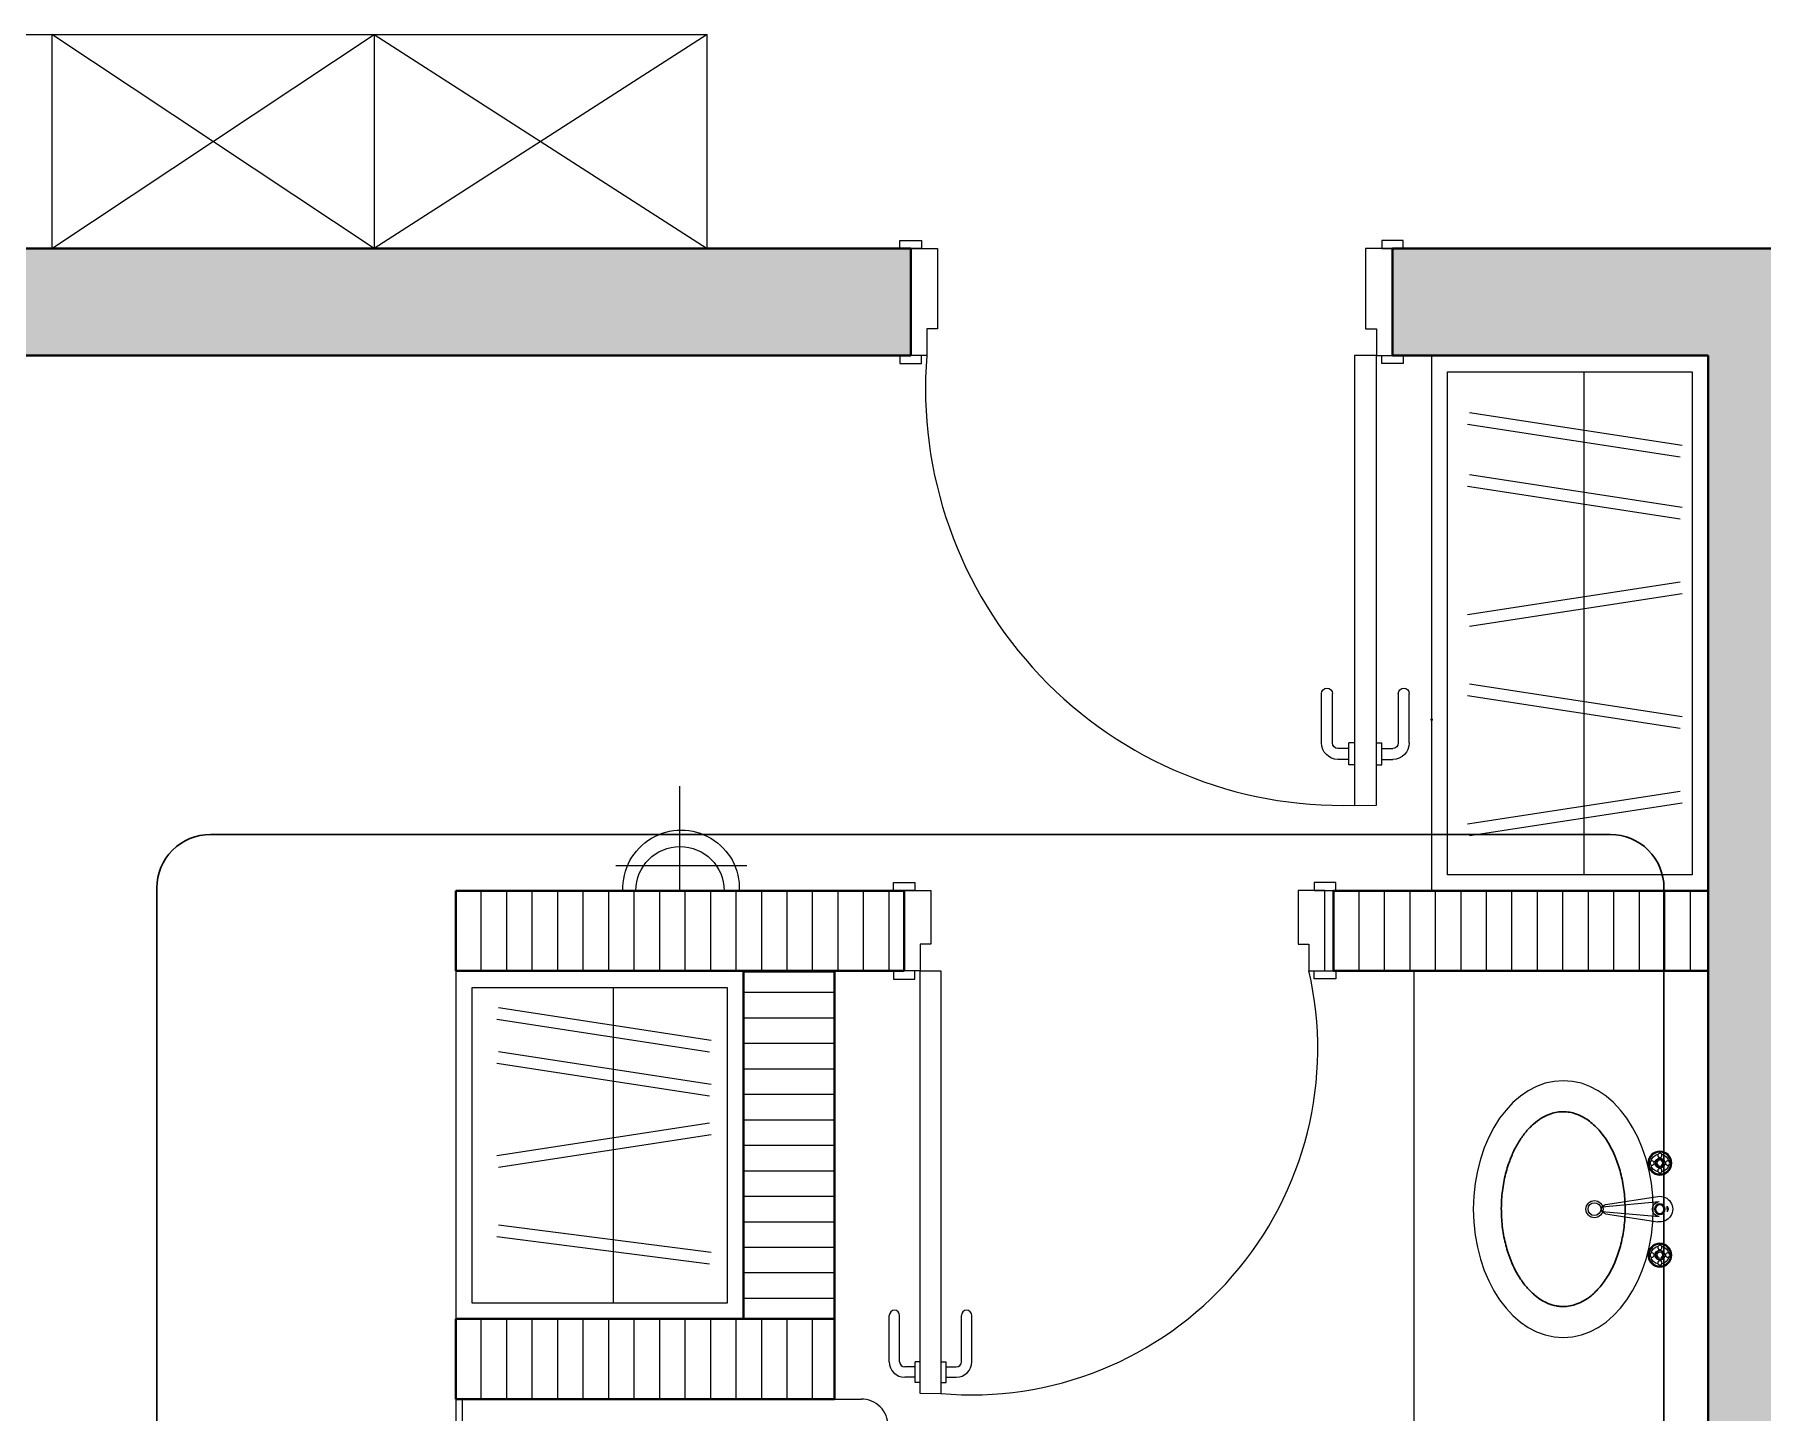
# Model space of a CAD drawing. Header units: millimetres. Extents: x -64529 to 3079702, y -28926 to 77119.
# Drawn here: x -31205 to -27977, y -23544 to -20969 of the extents above; entities that cross this region are included whole.
import ezdxf

# ---------------------------------------------------------------- set-up
doc = ezdxf.new("R2010")
doc.units = ezdxf.units.MM
doc.header["$LTSCALE"] = 10
for name, color, linetype, lineweight in [('1浅浅', 251, 'Continuous', 20), ('1灯位开关布线图', 1, 'Continuous', 30), ('1灯具', 2, 'Continuous', 30)]:
    doc.layers.add(name, color=color, linetype=linetype, lineweight=lineweight)
doc.layers.add('F', color=5, linetype='Continuous')
doc.layers.add('家具内线', color=8, linetype='Continuous')

# ---------------------------------------------------------------- blocks, each defined once
blk = doc.blocks.new('fewfwfew')
at = {"layer": '家具内线'}
for p, q in [((708264.2, 17846.2), (708245, 17846.2)), ((708264.2, 17855.9), (708264.2, 17817.3)), ((708273.9, 17855.9), (708264.2, 17855.9)), ((708312.4, 17855.9), (708322, 17855.9)), ((708322, 17855.9), (708322, 17817.3)), ((708322, 17846.2), (708341.3, 17846.2)), ((708216.1, 17817.3), (708216.1, 17730.6)), ((708235.3, 17817.3), (708235.3, 17730.6)), ((708264.2, 17826.9), (708245, 17826.9)), ((708273.9, 17817.3), (708264.2, 17817.3)), ((708312.4, 17817.3), (708322, 17817.3)), ((708322, 17826.9), (708341.3, 17826.9)), ((708351, 17817.3), (708351, 17730.6)), ((708370.2, 17817.3), (708370.2, 17730.6))]:
    blk.add_line(p, q, dxfattribs=at)
for centre, radius, start, end in [((708245, 17817.3), 28.9, 90, 180), ((708341.3, 17817.3), 28.9, 0, 90), ((708245, 17817.3), 9.63, 90, 180), ((708341.3, 17817.3), 9.63, 0, 90), ((708225.7, 17730.6), 9.63, 180, 0), ((708360.6, 17730.6), 9.63, 180, 0)]:
    blk.add_arc(centre, radius, start, end, dxfattribs=at)
blk = doc.blocks.new('20170410.13395023')
at = {"layer": 'F', "color": 2, "lineweight": 15}
for p, q in [((2.088, 0, 25.933), (2.088, 2.646, 25.933)), ((0.399, 0.628, 82.552), (3.71, 0.628, 82.552)), ((0, 0, 25.933), (4.301, 0, 25.933))]:
    blk.add_line(p, q, dxfattribs=at)
for centre, radius, start, end in [((2.059, 0.062, 25.933), 1.471, 357.57, 182.43), ((2.088, 0, 25.933), 1.117, 0, 180)]:
    blk.add_arc(centre, radius, start, end, dxfattribs=at)

msp = doc.modelspace()

# ---------------------------------------------------------------- hatches: boundary and pattern name
at = {"layer": '1浅浅'}
h = msp.add_hatch(color=251, dxfattribs=at)
h.dxf.hatch_style = 1
h.paths.add_polyline_path([(-35588, -25149.2), (-35338, -25149.2), (-35338, -25629.2), (-28078, -25629.2), (-28078, -21569.2), (-28078, -21369.2), (-27828, -21369.2), (-27828, -25879.2), (-35588, -25879.2)])
h = msp.add_hatch(color=251, dxfattribs=at)
h.dxf.hatch_style = 1
h.paths.add_polyline_path([(-35338, -21369.2), (-29568, -21369.2), (-29568, -21569.2), (-35338, -21569.2)])
h = msp.add_hatch(color=251, dxfattribs=at)
h.dxf.hatch_style = 1
h.paths.add_polyline_path([(-28668, -21369.2), (-28078, -21369.2), (-28078, -21569.2), (-28668, -21569.2)])
at = {"layer": '1浅浅', "lineweight": 0}
h = msp.add_hatch(dxfattribs=at)
h.set_pattern_fill('ANSI31', color=251, scale=15, angle=45, style=0)
h.set_pattern_definition([(90, (-30417.98, -22719.176), (-47.625, 0), [])])
h.paths.add_polyline_path([(-30418, -22569.2), (-29580.2, -22569.2), (-29580.2, -22719.2), (-30418, -22719.2)])
h = msp.add_hatch(dxfattribs=at)
h.set_pattern_fill('ANSI31', color=251, scale=15, angle=45, style=0)
h.set_pattern_definition([(90, (-28777.98, -22719.177), (-47.625, 0), [])])
h.paths.add_polyline_path([(-28778, -22569.2), (-28078, -22569.2), (-28078, -22719.2), (-28778, -22719.2)])
h = msp.add_hatch(dxfattribs=at)
h.set_pattern_fill('ANSI31', color=251, scale=15, angle=135, style=0)
h.set_pattern_definition([(180, (470399.9, -13234.08), (-4e-15, -47.625), [])])
h.paths.add_polyline_path([(-29880.2, -22720.5), (-29710.2, -22720.5), (-29710.2, -23369.2), (-29880.2, -23369.2)])
h = msp.add_hatch(dxfattribs=at)
h.set_pattern_fill('ANSI31', color=251, scale=15, angle=45, style=0)
h.set_pattern_definition([(90, (-30417.98, -23519.177), (-47.625, 0), [])])
h.paths.add_polyline_path([(-30418, -23369.2), (-29710.2, -23369.2), (-29710.2, -23519.2), (-30418, -23519.2)])

# ---------------------------------------------------------------- linework, layer by layer
at = {"layer": '1浅浅', "color": 251, "lineweight": 20}
for p, q in [((-34198, -20969.2), (-29948, -20969.2)), ((-31173, -20969.2), (-31173, -21369.2)), ((-30570.5, -20969.2), (-30570.5, -21369.2)), ((-29948, -21369.2), (-29948, -20969.2)), ((-28594.9, -21569.2), (-28594.9, -22569.2)), ((-28594.9, -22569.2), (-28078, -22569.2)), ((-30418, -22719.2), (-30418, -23369.2)), ((-28078, -22719.2), (-28628, -22719.2)), ((-28628, -22719.2), (-28628, -23609.2)), ((-28078, -23729.7), (-28078, -22719.2)), ((-29710.2, -23519.2), (-29660.2, -23519.2))]:
    msp.add_line(p, q, dxfattribs=at)
at = {"layer": '1浅浅', "color": 251, "lineweight": 0}
for p, q in [((-30570.5, -21369.2), (-31173, -20969.2)), ((-31173, -21369.2), (-30570.5, -20969.2)), ((-29948, -20969.2), (-30570.5, -21369.2)), ((-30570.5, -20969.2), (-29948, -21369.2)), ((-30418, -23519.1), (-30418, -25329.2)), ((-30406, -23519.1), (-30406, -25329.2))]:
    msp.add_line(p, q, dxfattribs=at)
at = {"layer": '1浅浅', "color": 251, "lineweight": 40}
for p, q in [((-35338, -21369.2), (-29568, -21369.2)), ((-29568, -21369.2), (-29568, -21569.2)), ((-28668, -21369.2), (-27935.3, -21369.3)), ((-28668, -21369.2), (-28668, -21569.2)), ((-35338, -21569.2), (-29568, -21569.2)), ((-28668, -21569.2), (-28078, -21569.2)), ((-28078, -21569.2), (-28078, -23729.7)), ((-30418, -22569.2), (-29580.2, -22569.2)), ((-30418, -22569.2), (-29580.2, -22569.2)), ((-30418, -22569.2), (-30418, -22719.2)), ((-29580.2, -22569.2), (-29580.2, -22719.2)), ((-28778, -22569.2), (-28078, -22569.2)), ((-28778, -22569.2), (-28778, -22719.2)), ((-30418, -22719.2), (-29580.2, -22719.2)), ((-29880.2, -22719.2), (-29880.2, -23369.2)), ((-29580.2, -22719.2), (-29710.2, -22719.2)), ((-29710.2, -22719.2), (-29710.2, -23519.2)), ((-28778, -22719.2), (-28078, -22719.2)), ((-29710.2, -23369.2), (-30418, -23369.2)), ((-30418, -23369.2), (-30418, -23519.2)), ((-29830.2, -23519.2), (-30418, -23519.2)), ((-29830.2, -23519.2), (-29710.2, -23519.2))]:
    msp.add_line(p, q, dxfattribs=at)
at = {"layer": '1浅浅', "color": 251, "lineweight": 5}
for p, q in [((-28310.3, -21599.2), (-28310.3, -22539.2)), ((-28126.7, -21737.3), (-28524.2, -21676.3)), ((-28130.1, -21759.1), (-28527.6, -21698)), ((-28130.1, -21874.6), (-28527.6, -21813.5)), ((-28126.7, -21852.8), (-28524.2, -21791.8)), ((-28130.1, -21992.4), (-28527.6, -22053.5)), ((-28126.7, -22014.2), (-28524.2, -22075.2)), ((-28130.1, -22265.9), (-28527.6, -22204.9)), ((-28126.7, -22244.2), (-28524.2, -22183.1)), ((-28130.1, -22383.8), (-28527.6, -22444.8)), ((-28126.7, -22405.5), (-28524.2, -22466.6)), ((-30124.1, -22719.2), (-30124.1, -22720.5)), ((-30124.1, -22750.5), (-30124.1, -23339.2)), ((-29940.5, -22849.2), (-30338, -22788.2)), ((-29943.9, -22871), (-30341.4, -22809.9)), ((-29940.5, -22931.2), (-30338, -22870.1)), ((-29943.9, -22952.9), (-30341.4, -22891.9)), ((-29943.9, -23003.4), (-30341.4, -23064.5)), ((-29940.5, -23025.2), (-30338, -23086.2)), ((-29940.5, -23245.2), (-30338, -23194.1)), ((-29943.9, -23266.9), (-30341.4, -23215.9))]:
    msp.add_line(p, q, dxfattribs=at)
at = {"layer": '1浅浅', "color": 251, "lineweight": 5, "ltscale": 400}
for p, q in [((-28176, -23076.1), (-28179.2, -23076.1)), ((-28176, -23080.1), (-28179.2, -23080.1)), ((-28170.3, -23070.4), (-28170.3, -23067.2)), ((-28166.3, -23070.4), (-28166.3, -23067.2)), ((-28160.6, -23076.1), (-28157.3, -23076.1)), ((-28160.6, -23080.1), (-28157.3, -23080.1)), ((-28170.3, -23085.8), (-28170.3, -23089)), ((-28166.3, -23085.8), (-28166.3, -23089)), ((-28269.6, -23155.5), (-28171.9, -23140.5)), ((-28275.9, -23159.8), (-28169.5, -23150.2)), ((-28275.9, -23168.6), (-28169.5, -23178.1)), ((-28269.6, -23172.9), (-28171.9, -23187.9)), ((-28154.7, -23164.2), (-28154.7, -23158.9)), ((-28154.7, -23164.2), (-28154.7, -23169.5)), ((-28170.3, -23242.6), (-28170.3, -23239.3)), ((-28166.3, -23242.6), (-28166.3, -23239.3)), ((-28176, -23248.2), (-28179.2, -23248.2)), ((-28176, -23252.2), (-28179.2, -23252.2)), ((-28170.3, -23257.9), (-28170.3, -23261.2)), ((-28166.3, -23257.9), (-28166.3, -23261.2)), ((-28160.6, -23248.2), (-28157.3, -23248.2)), ((-28160.6, -23252.2), (-28157.3, -23252.2))]:
    msp.add_line(p, q, dxfattribs=at)
at = {"layer": '1浅浅', "color": 251}
for points in [[(-29548, -21354.1), (-29548, -21369.1), (-29588, -21369.1), (-29588, -21354.1)], [(-29518, -21518.9), (-29538, -21518.9), (-29538, -21568.9), (-29568, -21568.9), (-29568, -21369.1), (-29518, -21369.1)], [(-28718, -21519.2), (-28698, -21519.2), (-28698, -21569.2), (-28668, -21569.2), (-28668, -21369.2), (-28718, -21369.2)], [(-28688, -21354.2), (-28688, -21369.2), (-28648, -21369.2), (-28648, -21354.2)], [(-29548, -21583.9), (-29548, -21568.9), (-29588, -21568.9), (-29588, -21583.9)], [(-28688, -21584.2), (-28688, -21569.2), (-28648, -21569.2), (-28648, -21584.2)], [(-29560.2, -22554), (-29560.2, -22569), (-29600.2, -22569), (-29600.2, -22554)], [(-28814, -22553.9), (-28814, -22568.9), (-28774, -22568.9), (-28774, -22553.9)], [(-30418, -22569.2), (-29580.2, -22569.2), (-29580.2, -22719.2), (-30418, -22719.2)], [(-29530.2, -22669.2), (-29550.2, -22669.2), (-29550.2, -22719.2), (-29580.2, -22719.2), (-29580.2, -22569), (-29530.2, -22569)], [(-28844, -22668.9), (-28824, -22668.9), (-28824, -22718.9), (-28794, -22718.9), (-28794, -22568.9), (-28844, -22568.9)], [(-28778, -22569.2), (-28078, -22569.2), (-28078, -22719.2), (-28778, -22719.2)], [(-29880.2, -22720.5), (-29710.2, -22720.5), (-29710.2, -23369.2), (-29880.2, -23369.2)], [(-29560.2, -22734.2), (-29560.2, -22719.2), (-29600.2, -22719.2), (-29600.2, -22734.2)], [(-28814, -22733.9), (-28814, -22718.9), (-28774, -22718.9), (-28774, -22733.9)], [(-30418, -23369.2), (-29710.2, -23369.2), (-29710.2, -23519.2), (-30418, -23519.2)]]:
    msp.add_lwpolyline(points, close=True, dxfattribs=at)
at = {"layer": '1浅浅', "color": 251, "lineweight": 15}
for points in [[(-28698, -21568.8), (-28739, -21568.9), (-28739, -22409.7), (-28698, -22409.5)], [(-29550.2, -22718.8), (-29511.7, -22718.9), (-29511.7, -23509.1), (-29550.2, -23509)]]:
    msp.add_lwpolyline(points, close=True, dxfattribs=at)
at = {"layer": '1浅浅', "color": 251, "lineweight": 5}
for points in [[(-28564.9, -21599.2), (-28108, -21599.2), (-28108, -22539.2), (-28564.9, -22539.2)], [(-30388, -23339.2), (-29910.2, -23339.2), (-29910.2, -22750.5), (-30388, -22750.5)]]:
    msp.add_lwpolyline(points, close=True, dxfattribs=at)
at = {"layer": '1浅浅', "color": 251, "lineweight": 5, "ltscale": 400}
for radius in [16, 12]:
    msp.add_circle((-28290.5, -23164.2), radius, dxfattribs=at)
at = {"layer": '1浅浅', "color": 251, "lineweight": 9}
for centre, radius, start, end in [((-28761.4, -21630.8), 779, 175.4309, 271.6501), ((-29454.7, -22864.2), 647.2, 264.9474, 12.9719)]:
    msp.add_arc(centre, radius, start, end, dxfattribs=at)
at = {"layer": '1浅浅', "color": 251, "lineweight": 20}
msp.add_arc((-29660.2, -23569.2), 50, 359.9992, 90, dxfattribs=at)
at = {"layer": '1浅浅', "color": 251, "lineweight": 20, "extrusion": (0, 0, -1)}
msp.add_ellipse((-28348.8, -23164.2), major_axis=(0, -240), ratio=0.7, dxfattribs=at)
at = {"layer": '1浅浅', "color": 251, "lineweight": 5, "ltscale": 400, "extrusion": (0, 0, -1)}
for centre, major_axis, start_param, end_param in [((-28168.3, -23078.1), (-15.8, -15.8), 2.356194490192327, 8.639379797371912), ((-28168.3, -23078.1), (-14.4, -14.4), 2.356194490191668, 8.639379797371255), ((-28182.7, -23078.1), (2.83, -2.83), 3.926991, 10.210176), ((-28168.3, -23078.1), (11.9, -11.9), 2.562297, 3.720888), ((-28168.3, -23078.1), (-11.9, -11.9), -0.579296, 0.579296), ((-28168.3, -23078.1), (-6.51, -6.51), 1.006065, 2.135527), ((-28168.3, -23078.1), (-6.51, -6.51), -0.564731, 0.564731), ((-28168.3, -23078.1), (5.66, -5.66), 3.926991, 10.210176), ((-28168.3, -23078.1), (-3.96, -3.96), 2.356194490190647, 8.639379797370232), ((-28168.3, -23063.7), (2.83, -2.83), 3.926991, 10.210176), ((-28168.3, -23078.1), (6.51, -6.51), 4.147658, 5.27712), ((-28168.3, -23078.1), (-6.51, -6.51), 4.147658, 5.27712), ((-28168.3, -23078.1), (-11.9, -11.9), 2.562297, 3.720888), ((-28168.3, -23078.1), (11.9, -11.9), 5.70389, 6.862481), ((-28153.9, -23078.1), (2.83, -2.83), 3.926991, 10.210176), ((-28168.3, -23092.5), (2.83, -2.83), 3.926991, 10.210176), ((-28168.3, -23164.2), (-17, -17), 2.203603, 5.650379), ((-28268.3, -23164.2), (6.22, -6.22), 0.93799, 3.774399), ((-28168.3, -23164.2), (-9.9, -9.9), -0.695913, 2.26671), ((-28168.3, -23164.2), (7.07, -7.07), 3.926991, 10.210176), ((-28168.3, -23164.2), (5.66, -5.66), 3.926991, 10.210176), ((-28161.7, -23164.2), (6.23, -6.23), 4.854916, 6.140659), ((-28168.3, -23250.2), (-15.8, -15.8), 2.356194490192327, 8.639379797371912), ((-28168.3, -23250.2), (-14.4, -14.4), 2.356194490191668, 8.639379797371255), ((-28168.3, -23250.2), (11.9, -11.9), 2.562297, 3.720888), ((-28168.3, -23250.2), (-6.51, -6.51), 1.006065, 2.135527), ((-28168.3, -23250.2), (5.66, -5.66), 3.926991, 10.210176), ((-28168.3, -23235.8), (2.83, -2.83), 3.926991, 10.210176), ((-28168.3, -23250.2), (6.51, -6.51), 4.147658, 5.27712), ((-28168.3, -23250.2), (-11.9, -11.9), 2.562297, 3.720888), ((-28182.7, -23250.2), (2.83, -2.83), 3.926991, 10.210176), ((-28168.3, -23250.2), (-11.9, -11.9), -0.579296, 0.579296), ((-28168.3, -23250.2), (-6.51, -6.51), -0.564731, 0.564731), ((-28168.3, -23250.2), (-3.96, -3.96), 2.356194490190647, 8.639379797370232), ((-28168.3, -23264.6), (2.83, -2.83), 3.926991, 10.210176), ((-28168.3, -23250.2), (-6.51, -6.51), 4.147658, 5.27712), ((-28168.3, -23250.2), (11.9, -11.9), 5.70389, 6.862481), ((-28153.9, -23250.2), (2.83, -2.83), 3.926991, 10.210176)]:
    msp.add_ellipse(centre, major_axis=major_axis, ratio=1, start_param=start_param, end_param=end_param, dxfattribs=at)
at = {"layer": '1浅浅', "color": 251, "lineweight": 30, "ltscale": 400}
msp.add_open_spline([(-28348.8, -23346.2), (-28348.8, -23346.2), (-28353.6, -23346.2), (-28358.4, -23345.7), (-28367.9, -23343.7), (-28372.7, -23342.3), (-28381.4, -23338.6), (-28385.4, -23336.6), (-28393.3, -23331.8), (-28397.2, -23329), (-28405.9, -23321.9), (-28410.7, -23317.3), (-28420, -23306.9), (-28424.4, -23301.2), (-28432.1, -23289.6), (-28435.4, -23284.1), (-28441.5, -23272.3), (-28444.3, -23266), (-28449.5, -23253.1), (-28451.8, -23246.3), (-28456.9, -23229.3), (-28459.2, -23218.9), (-28462.7, -23197.5), (-28463.8, -23186.5), (-28464.7, -23164.5), (-28464.5, -23153.4), (-28462.8, -23131.4), (-28461.3, -23120.6), (-28457, -23099.5), (-28454.2, -23089.3), (-28448.3, -23072), (-28445.4, -23064.7), (-28438.8, -23050.5), (-28435, -23043.6), (-28427, -23030.8), (-28422.7, -23024.9), (-28413.8, -23014.2), (-28409.1, -23009.4), (-28399.6, -23001), (-28394.7, -22997.4), (-28384.9, -22991.4), (-28380, -22989), (-28371.1, -22985.6), (-28367.1, -22984.5), (-28359.2, -22982.8), (-28355.3, -22982.4), (-28347.4, -22982.1), (-28343.5, -22982.3), (-28335.6, -22983.3), (-28331.7, -22984.2), (-28322.8, -22986.9), (-28317.9, -22988.9), (-28309.4, -22993.4), (-28305.9, -22995.6), (-28298.9, -23000.6), (-28295.4, -23003.3), (-28286.5, -23011.5), (-28281.1, -23017.3), (-28272.4, -23028.5), (-28268.9, -23033.5), (-28262.4, -23044.2), (-28259.3, -23049.8), (-28253.6, -23061.7), (-28251, -23068), (-28245.1, -23084), (-28242.2, -23094), (-28237.5, -23114.7), (-28235.7, -23125.4), (-28233.5, -23147.1), (-28233.1, -23158.2), (-28233.4, -23180.2), (-28234.3, -23191.2), (-28237.3, -23212.7), (-28239.4, -23223.2), (-28244.8, -23243.5), (-28248.1, -23253.2), (-28255.7, -23271.5), (-28260, -23280.1), (-28269.5, -23295.9), (-28274.6, -23303.1), (-28285.4, -23315.8), (-28291, -23321.3), (-28301.1, -23329.5), (-28305.5, -23332.6), (-28314.3, -23337.7), (-28318.8, -23339.8), (-28327.6, -23343.1), (-28332, -23344.3), (-28340.6, -23345.8), (-28344.7, -23346.2), (-28348.8, -23346.2)], degree=3, knots=[0, 0, 0, 0, 0.06994, 0.139881, 0.139881, 0.279762, 0.279762, 0.395084, 0.395084, 0.510405, 0.510405, 0.656664, 0.656664, 0.802922, 0.802922, 0.923699, 0.923699, 1.044476, 1.044476, 1.165253, 1.165253, 1.338474, 1.338474, 1.511696, 1.511696, 1.684917, 1.684917, 1.858138, 1.858138, 2.031359, 2.031359, 2.167104, 2.167104, 2.31085, 2.31085, 2.454596, 2.454596, 2.598342, 2.598342, 2.742088, 2.742088, 2.885834, 2.885834, 3.001387, 3.001387, 3.116941, 3.116941, 3.232494, 3.232494, 3.348047, 3.348047, 3.491898, 3.491898, 3.595118, 3.595118, 3.698339, 3.698339, 3.866879, 3.866879, 3.984856, 3.984856, 4.102834, 4.102834, 4.220812, 4.220812, 4.393397, 4.393397, 4.565982, 4.565982, 4.738567, 4.738567, 4.911152, 4.911152, 5.083738, 5.083738, 5.256323, 5.256323, 5.428908, 5.428908, 5.601493, 5.601493, 5.774078, 5.774078, 5.903295, 5.903295, 6.032511, 6.032511, 6.161727, 6.161727, 6.283185, 6.283185, 6.283185, 6.283185], dxfattribs=at)
at = {"layer": '1浅浅', "color": 251, "lineweight": 40}
msp.add_point((-28594.9, -22249.3), dxfattribs=at)
at = {"layer": '1灯位开关布线图', "linetype": 'Continuous', "lineweight": 30}
msp.add_lwpolyline([(-28470.5, -24411.4), (-28260.6, -24411.4, 0.414214), (-28160.6, -24311.4), (-28160.6, -22564, 0.414214), (-28260.6, -22464), (-30876.5, -22464, 0.414214), (-30976.5, -22564), (-30976.5, -25490.7, -0.414214), (-31076.5, -25590.7), (-31762.2, -25590.7)], format="xyb", dxfattribs=at)

# ---------------------------------------------------------------- block references
at = {"layer": '1浅浅', "color": 251, "lineweight": 0, "xscale": -1.064028411405161, "yscale": 1.064028411405161, "zscale": 1.064028411402403, "rotation": 180}
msp.add_blockref('fewfwfew', (-782362.5, -3335), dxfattribs=at)
at = {"layer": '1浅浅', "color": 251, "lineweight": 0, "rotation": 180}
msp.add_blockref('fewfwfew', (678762.2, -5632.2), dxfattribs=at)
at = {"layer": '1灯具', "color": 1, "xscale": -73.9200000000128, "yscale": 73.91999999999825, "zscale": 73.92000000000002}
msp.add_blockref('20170410.13395023', (-29844.7, -22569.2, -1917), dxfattribs=at)

doc.saveas('drawing.dxf')
